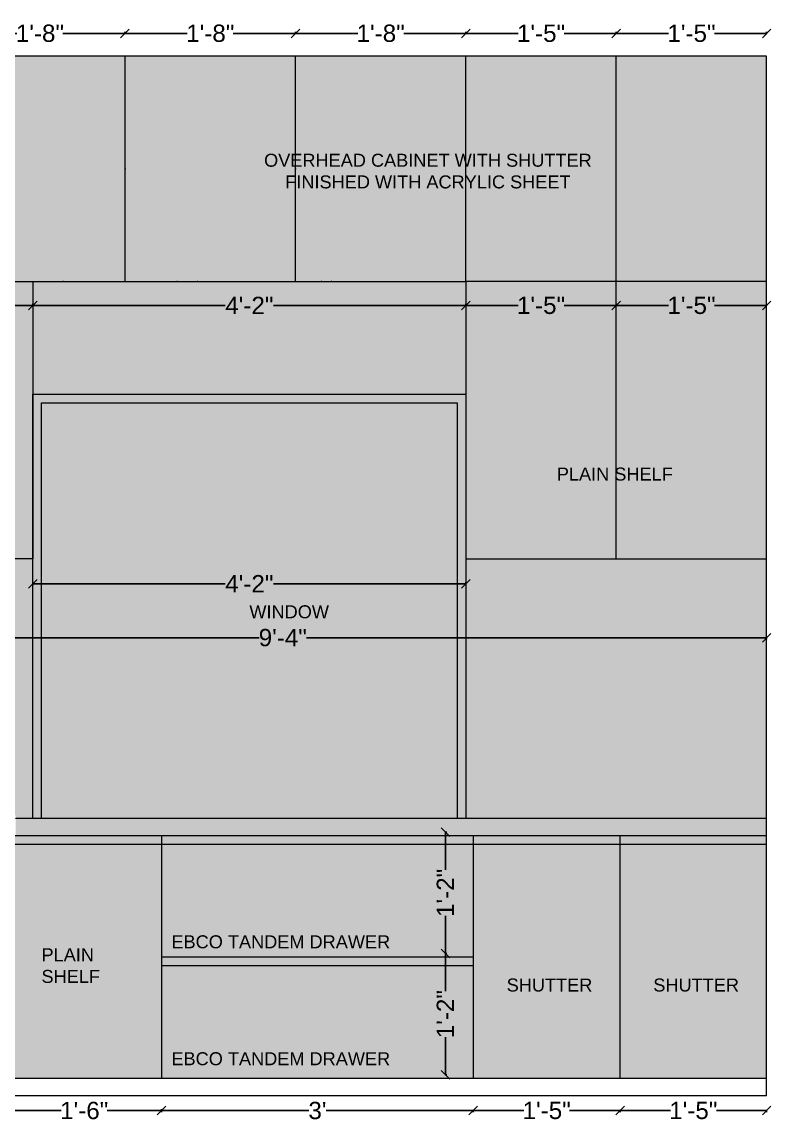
# Model space of a CAD drawing. Header units: inches. Extents: x 15448 to 46480, y -8154 to 0.
# Drawn here: x 18442.8 to 18529.3, y -3215.3 to -3088.3 of the extents above; entities that cross this region are included whole.
import ezdxf

# ---------------------------------------------------------------- set-up
doc = ezdxf.new("R2010")
doc.units = ezdxf.units.IN
doc.header["$MEASUREMENT"] = 0
doc.layers.add('IEL-HATCH-002', color=7, linetype='Continuous')
doc.layers.add('PDF4_Text', color=7, linetype='Continuous')
doc.styles.add('b.k', font='verdana.ttf')
doc.styles.add('PDF Arial', font='arial.ttf')
doc.styles.get("Standard").update_dxf_attribs({"font": 'arial.ttf'})
doc.dimstyles.get("Standard").update_dxf_attribs({"dimtxt": 0.18, "dimasz": 0.18, "dimexe": 0.18, "dimexo": 0.0625, "dimgap": 0.09, "dimtad": 0, "dimtih": 1, "dimtoh": 1, "dimdec": 0, "dimzin": 0, "dimdsep": 46, "dimlunit": 4, "dimtxsty": 'Standard', "dimcen": 0.09, "dimadec": 0, "dimazin": 0, "dimtfac": 1, "dimtdec": 0, "dimtofl": 0, "dimtmove": 0, "dimatfit": 3, "dimfxl": 1, "dimtolj": 1, "dimtzin": 0, "dimarcsym": 0})
doc.dimstyles.new('STANDARD$0', dxfattribs={"dimscale": 0, "dimtxt": 6, "dimasz": 3, "dimexe": 2, "dimexo": 2, "dimgap": 0, "dimtad": 0, "dimtih": 1, "dimtoh": 1, "dimdec": 1, "dimzin": 0, "dimdsep": 46, "dimlunit": 4, "dimtxsty": 'b.k', "dimcen": 2.5, "dimclrd": 256, "dimclre": 256, "dimclrt": 256, "dimadec": 0, "dimazin": 0, "dimtfac": 1, "dimtdec": 1, "dimtofl": 0, "dimtmove": 2, "dimatfit": 2, "dimfxl": 1, "dimfrac": 2, "dimtolj": 1, "dimtzin": 0, "dimlwd": 9, "dimlwe": 9, "dimarcsym": 0})

# ---------------------------------------------------------------- blocks, each defined once
blk = doc.blocks.new('_Oblique')
at = {"color": 0, "linetype": 'ByBlock', "lineweight": -2}
blk.add_line((-0.5, -0.5), (0.5, 0.5), dxfattribs=at)
blk = doc.blocks.new('*D142')
at = {"color": 1, "lineweight": -2, "transparency": 16777216}
for p, q in [((18441.07, -3213.98), (18441.07, -3214.2)), ((18441.07, -3214.02), (18447.35, -3214.02)), ((18458.93, -3214.02), (18452.65, -3214.02)), ((18458.93, -3213.98), (18458.93, -3214.2))]:
    blk.add_line(p, q, dxfattribs=at)
at = {"layer": 'Defpoints', "color": 0, "transparency": 16777216}
for p in [(18441.07, -3185.3), (18458.93, -3188.3), (18458.93, -3214.02)]:
    blk.add_point(p, dxfattribs=at)
at = {"color": 1, "lineweight": -2, "transparency": 16777216, "rotation": 180}
blk.add_blockref('_Oblique', (18441.07, -3214.02), dxfattribs=at)
at = {"color": 1, "lineweight": -2, "transparency": 16777216}
blk.add_blockref('_Oblique', (18458.93, -3214.02), dxfattribs=at)
at = {"color": 1, "lineweight": 5, "transparency": 16777216, "insert": (18450, -3214.02), "char_height": 2, "attachment_point": 5}
blk.add_mtext('\\A1;1\'-6"', dxfattribs=at)
blk = doc.blocks.new('*D143')
at = {"color": 1, "lineweight": -2, "transparency": 16777216}
for p, q in [((18458.93, -3214.02), (18458.93, -3213.84)), ((18458.93, -3214.02), (18475.92, -3214.02)), ((18494.93, -3214.02), (18477.94, -3214.02)), ((18494.93, -3213.98), (18494.93, -3214.2))]:
    blk.add_line(p, q, dxfattribs=at)
at = {"layer": 'Defpoints', "color": 0, "transparency": 16777216}
for p in [(18494.93, -3188.3), (18458.93, -3214.02), (18494.93, -3214.02)]:
    blk.add_point(p, dxfattribs=at)
at = {"color": 1, "lineweight": -2, "transparency": 16777216, "rotation": 180}
blk.add_blockref('_Oblique', (18458.93, -3214.02), dxfattribs=at)
at = {"color": 1, "lineweight": -2, "transparency": 16777216}
blk.add_blockref('_Oblique', (18494.93, -3214.02), dxfattribs=at)
at = {"color": 1, "lineweight": 5, "transparency": 16777216, "insert": (18476.93, -3214.02), "char_height": 2, "attachment_point": 5}
blk.add_mtext("\\A1;3'", dxfattribs=at)
blk = doc.blocks.new('*D144')
at = {"color": 1, "lineweight": -2, "transparency": 16777216}
for p, q in [((18494.93, -3213.97), (18494.93, -3214.19)), ((18494.93, -3214.01), (18500.75, -3214.01)), ((18511.87, -3214.01), (18506.05, -3214.01)), ((18511.87, -3214.01), (18511.87, -3214.19))]:
    blk.add_line(p, q, dxfattribs=at)
at = {"layer": 'Defpoints', "color": 0, "transparency": 16777216}
for p in [(18494.93, -3188.3), (18511.87, -3214.01), (18511.87, -3214.01)]:
    blk.add_point(p, dxfattribs=at)
at = {"color": 1, "lineweight": -2, "transparency": 16777216, "rotation": 180}
blk.add_blockref('_Oblique', (18494.93, -3214.01), dxfattribs=at)
at = {"color": 1, "lineweight": -2, "transparency": 16777216}
blk.add_blockref('_Oblique', (18511.87, -3214.01), dxfattribs=at)
at = {"color": 1, "lineweight": 5, "transparency": 16777216, "insert": (18503.4, -3214.01), "char_height": 2, "attachment_point": 5}
blk.add_mtext('\\A1;1\'-5"', dxfattribs=at)
blk = doc.blocks.new('*D145')
at = {"color": 1, "lineweight": -2, "transparency": 16777216}
for p, q in [((18511.87, -3214.01), (18511.87, -3214.19)), ((18511.87, -3214.01), (18517.68, -3214.01)), ((18528.8, -3214.01), (18522.99, -3214.01)), ((18528.8, -3213.97), (18528.8, -3214.19))]:
    blk.add_line(p, q, dxfattribs=at)
at = {"layer": 'Defpoints', "color": 0, "transparency": 16777216}
for p in [(18528.8, -3188.3), (18511.87, -3214.01), (18528.8, -3214.01)]:
    blk.add_point(p, dxfattribs=at)
at = {"color": 1, "lineweight": -2, "transparency": 16777216, "rotation": 180}
blk.add_blockref('_Oblique', (18511.87, -3214.01), dxfattribs=at)
at = {"color": 1, "lineweight": -2, "transparency": 16777216}
blk.add_blockref('_Oblique', (18528.8, -3214.01), dxfattribs=at)
at = {"color": 1, "lineweight": 5, "transparency": 16777216, "insert": (18520.33, -3214.01), "char_height": 2, "attachment_point": 5}
blk.add_mtext('\\A1;1\'-5"', dxfattribs=at)
blk = doc.blocks.new('*D146')
at = {"color": 1, "lineweight": -2, "transparency": 16777216}
for p, q in [((18491.66, -3181.88), (18491.88, -3181.88)), ((18491.7, -3181.88), (18491.7, -3186.23)), ((18491.7, -3195.88), (18491.7, -3191.53)), ((18491.66, -3195.88), (18491.88, -3195.88))]:
    blk.add_line(p, q, dxfattribs=at)
at = {"layer": 'Defpoints', "color": 0, "transparency": 16777216}
for p in [(18489.44, -3181.88), (18491.7, -3181.88), (18489.44, -3195.88)]:
    blk.add_point(p, dxfattribs=at)
at = {"color": 1, "lineweight": -2, "transparency": 16777216}
for p, rotation in [((18491.7, -3181.88), 90), ((18491.7, -3195.88), 270)]:
    blk.add_blockref('_Oblique', p, dxfattribs=dict(at, rotation=rotation))
at = {"color": 1, "lineweight": 5, "transparency": 16777216, "insert": (18491.7, -3188.88), "char_height": 2, "attachment_point": 5, "rotation": 90}
blk.add_mtext('\\A1;1\'-2"', dxfattribs=at)
blk = doc.blocks.new('*D147')
at = {"color": 1, "lineweight": -2, "transparency": 16777216}
for p, q in [((18491.66, -3195.88), (18491.88, -3195.88)), ((18491.7, -3195.88), (18491.7, -3200.23)), ((18491.7, -3209.88), (18491.7, -3205.53)), ((18491.66, -3209.88), (18491.88, -3209.88))]:
    blk.add_line(p, q, dxfattribs=at)
at = {"layer": 'Defpoints', "color": 0, "transparency": 16777216}
for p in [(18491.51, -3195.88), (18491.7, -3195.88), (18489.44, -3209.88)]:
    blk.add_point(p, dxfattribs=at)
at = {"color": 1, "lineweight": -2, "transparency": 16777216}
for p, rotation in [((18491.7, -3195.88), 90), ((18491.7, -3209.88), 270)]:
    blk.add_blockref('_Oblique', p, dxfattribs=dict(at, rotation=rotation))
at = {"color": 1, "lineweight": 5, "transparency": 16777216, "insert": (18491.7, -3202.88), "char_height": 2, "attachment_point": 5, "rotation": 90}
blk.add_mtext('\\A1;1\'-2"', dxfattribs=at)
blk = doc.blocks.new('*D149')
at = {"color": 1, "lineweight": -2, "transparency": 16777216}
for p, q in [((18444.07, -3121.1), (18444.07, -3120.88)), ((18444.07, -3121.06), (18466.28, -3121.06)), ((18494.07, -3121.06), (18471.86, -3121.06)), ((18494.07, -3121.1), (18494.07, -3120.88))]:
    blk.add_line(p, q, dxfattribs=at)
at = {"layer": 'Defpoints', "color": 0, "transparency": 16777216}
for p in [(18494.07, -3121.06), (18444.07, -3131.3), (18494.07, -3131.8)]:
    blk.add_point(p, dxfattribs=at)
at = {"color": 1, "lineweight": -2, "transparency": 16777216, "rotation": 180}
blk.add_blockref('_Oblique', (18444.07, -3121.06), dxfattribs=at)
at = {"color": 1, "lineweight": -2, "transparency": 16777216}
blk.add_blockref('_Oblique', (18494.07, -3121.06), dxfattribs=at)
at = {"color": 1, "lineweight": 5, "transparency": 16777216, "insert": (18469.07, -3121.06), "char_height": 2, "attachment_point": 5}
blk.add_mtext('\\A1;4\'-2"', dxfattribs=at)
blk = doc.blocks.new('*D150')
at = {"color": 1, "lineweight": -2, "transparency": 16777216}
for p, q in [((18494.07, -3121.1), (18494.07, -3120.88)), ((18494.07, -3121.06), (18500.1, -3121.06)), ((18511.43, -3121.06), (18505.4, -3121.06)), ((18511.43, -3121.1), (18511.43, -3120.88))]:
    blk.add_line(p, q, dxfattribs=at)
at = {"layer": 'Defpoints', "color": 0, "transparency": 16777216}
for p in [(18511.43, -3121.06), (18494.07, -3131.8), (18511.43, -3131.8)]:
    blk.add_point(p, dxfattribs=at)
at = {"color": 1, "lineweight": -2, "transparency": 16777216, "rotation": 180}
blk.add_blockref('_Oblique', (18494.07, -3121.06), dxfattribs=at)
at = {"color": 1, "lineweight": -2, "transparency": 16777216}
blk.add_blockref('_Oblique', (18511.43, -3121.06), dxfattribs=at)
at = {"color": 1, "lineweight": 5, "transparency": 16777216, "insert": (18502.75, -3121.06), "char_height": 2, "attachment_point": 5}
blk.add_mtext('\\A1;1\'-5"', dxfattribs=at)
blk = doc.blocks.new('*D151')
at = {"color": 1, "lineweight": -2, "transparency": 16777216}
for p, q in [((18511.43, -3121.1), (18511.43, -3120.88)), ((18511.43, -3121.06), (18517.46, -3121.06)), ((18528.8, -3121.06), (18522.77, -3121.06)), ((18528.8, -3121.1), (18528.8, -3120.88))]:
    blk.add_line(p, q, dxfattribs=at)
at = {"layer": 'Defpoints', "color": 0, "transparency": 16777216}
for p in [(18528.8, -3121.06), (18511.43, -3131.8), (18528.8, -3131.8)]:
    blk.add_point(p, dxfattribs=at)
at = {"color": 1, "lineweight": -2, "transparency": 16777216, "rotation": 180}
blk.add_blockref('_Oblique', (18511.43, -3121.06), dxfattribs=at)
at = {"color": 1, "lineweight": -2, "transparency": 16777216}
blk.add_blockref('_Oblique', (18528.8, -3121.06), dxfattribs=at)
at = {"color": 1, "lineweight": 5, "transparency": 16777216, "insert": (18520.12, -3121.06), "char_height": 2, "attachment_point": 5}
blk.add_mtext('\\A1;1\'-5"', dxfattribs=at)
blk = doc.blocks.new('*D152')
at = {"color": 1, "lineweight": -2, "transparency": 16777216}
for p, q in [((18432.07, -3121.1), (18432.07, -3120.88)), ((18432.07, -3121.06), (18437.15, -3121.06)), ((18444.07, -3121.06), (18438.98, -3121.06)), ((18444.07, -3121.1), (18444.07, -3120.88))]:
    blk.add_line(p, q, dxfattribs=at)
at = {"layer": 'Defpoints', "color": 0, "transparency": 16777216}
for p in [(18444.07, -3121.06), (18432.07, -3131.8), (18444.07, -3131.8)]:
    blk.add_point(p, dxfattribs=at)
at = {"color": 1, "lineweight": -2, "transparency": 16777216, "rotation": 180}
blk.add_blockref('_Oblique', (18432.07, -3121.06), dxfattribs=at)
at = {"color": 1, "lineweight": -2, "transparency": 16777216}
blk.add_blockref('_Oblique', (18444.07, -3121.06), dxfattribs=at)
at = {"color": 1, "lineweight": 5, "transparency": 16777216, "insert": (18438.07, -3121.06), "char_height": 2, "attachment_point": 5}
blk.add_mtext("\\A1;1'", dxfattribs=at)
blk = doc.blocks.new('*D187')
at = {"color": 1, "lineweight": -2, "transparency": 16777216}
for p, q in [((18435.07, -3089.69), (18435.07, -3089.47)), ((18435.07, -3089.65), (18442.24, -3089.65)), ((18454.71, -3089.65), (18447.54, -3089.65)), ((18454.71, -3089.69), (18454.71, -3089.47))]:
    blk.add_line(p, q, dxfattribs=at)
at = {"layer": 'Defpoints', "color": 0, "transparency": 16777216}
for p in [(18454.71, -3089.65), (18435.07, -3092.3), (18454.71, -3095.5)]:
    blk.add_point(p, dxfattribs=at)
at = {"color": 1, "lineweight": -2, "transparency": 16777216, "rotation": 180}
blk.add_blockref('_Oblique', (18435.07, -3089.65), dxfattribs=at)
at = {"color": 1, "lineweight": -2, "transparency": 16777216}
blk.add_blockref('_Oblique', (18454.71, -3089.65), dxfattribs=at)
at = {"color": 1, "lineweight": 5, "transparency": 16777216, "insert": (18444.89, -3089.65), "char_height": 2, "attachment_point": 5}
blk.add_mtext('\\A1;1\'-8"', dxfattribs=at)
blk = doc.blocks.new('*D133')
at = {"color": 1, "lineweight": -2, "transparency": 16777216}
for p, q in [((18474.4, -3089.65), (18474.4, -3089.47)), ((18474.4, -3089.65), (18481.58, -3089.65)), ((18494.07, -3089.65), (18486.89, -3089.65)), ((18494.07, -3089.69), (18494.07, -3089.47))]:
    blk.add_line(p, q, dxfattribs=at)
at = {"layer": 'Defpoints', "color": 0, "transparency": 16777216}
for p in [(18474.4, -3089.65), (18494.07, -3089.65), (18494.07, -3092.3)]:
    blk.add_point(p, dxfattribs=at)
at = {"color": 1, "lineweight": -2, "transparency": 16777216, "rotation": 180}
blk.add_blockref('_Oblique', (18474.4, -3089.65), dxfattribs=at)
at = {"color": 1, "lineweight": -2, "transparency": 16777216}
blk.add_blockref('_Oblique', (18494.07, -3089.65), dxfattribs=at)
at = {"color": 1, "lineweight": 5, "transparency": 16777216, "insert": (18484.23, -3089.65), "char_height": 2, "attachment_point": 5}
blk.add_mtext('\\A1;1\'-8"', dxfattribs=at)
blk = doc.blocks.new('*D188')
at = {"color": 1, "lineweight": -2, "transparency": 16777216}
for p, q in [((18494.07, -3089.69), (18494.07, -3089.47)), ((18494.07, -3089.65), (18500.1, -3089.65)), ((18511.43, -3089.65), (18505.4, -3089.65)), ((18511.43, -3089.69), (18511.43, -3089.47))]:
    blk.add_line(p, q, dxfattribs=at)
at = {"layer": 'Defpoints', "color": 0, "transparency": 16777216}
for p in [(18511.43, -3089.65), (18494.07, -3092.3), (18511.43, -3092.3)]:
    blk.add_point(p, dxfattribs=at)
at = {"color": 1, "lineweight": -2, "transparency": 16777216, "rotation": 180}
blk.add_blockref('_Oblique', (18494.07, -3089.65), dxfattribs=at)
at = {"color": 1, "lineweight": -2, "transparency": 16777216}
blk.add_blockref('_Oblique', (18511.43, -3089.65), dxfattribs=at)
at = {"color": 1, "lineweight": 5, "transparency": 16777216, "insert": (18502.75, -3089.65), "char_height": 2, "attachment_point": 5}
blk.add_mtext('\\A1;1\'-5"', dxfattribs=at)
blk = doc.blocks.new('*D189')
at = {"color": 1, "lineweight": -2, "transparency": 16777216}
for p, q in [((18511.43, -3089.69), (18511.43, -3089.47)), ((18511.43, -3089.65), (18517.46, -3089.65)), ((18528.8, -3089.65), (18522.77, -3089.65)), ((18528.8, -3089.69), (18528.8, -3089.47))]:
    blk.add_line(p, q, dxfattribs=at)
at = {"layer": 'Defpoints', "color": 0, "transparency": 16777216}
for p in [(18528.8, -3089.65), (18511.43, -3092.3), (18528.8, -3092.3)]:
    blk.add_point(p, dxfattribs=at)
at = {"color": 1, "lineweight": -2, "transparency": 16777216, "rotation": 180}
blk.add_blockref('_Oblique', (18511.43, -3089.65), dxfattribs=at)
at = {"color": 1, "lineweight": -2, "transparency": 16777216}
blk.add_blockref('_Oblique', (18528.8, -3089.65), dxfattribs=at)
at = {"color": 1, "lineweight": 5, "transparency": 16777216, "insert": (18520.12, -3089.65), "char_height": 2, "attachment_point": 5}
blk.add_mtext('\\A1;1\'-5"', dxfattribs=at)
blk = doc.blocks.new('*D134')
at = {"color": 1, "lineweight": -2, "transparency": 16777216}
for p, q in [((18454.71, -3089.69), (18454.71, -3089.47)), ((18454.71, -3089.65), (18461.9, -3089.65)), ((18474.4, -3089.65), (18467.21, -3089.65)), ((18474.4, -3089.69), (18474.4, -3089.47))]:
    blk.add_line(p, q, dxfattribs=at)
at = {"layer": 'Defpoints', "color": 0, "transparency": 16777216}
for p in [(18474.4, -3089.65), (18454.71, -3095.5), (18474.4, -3095.01)]:
    blk.add_point(p, dxfattribs=at)
at = {"color": 1, "lineweight": -2, "transparency": 16777216, "rotation": 180}
blk.add_blockref('_Oblique', (18454.71, -3089.65), dxfattribs=at)
at = {"color": 1, "lineweight": -2, "transparency": 16777216}
blk.add_blockref('_Oblique', (18474.4, -3089.65), dxfattribs=at)
at = {"color": 1, "lineweight": 5, "transparency": 16777216, "insert": (18464.56, -3089.65), "char_height": 2, "attachment_point": 5}
blk.add_mtext('\\A1;1\'-8"', dxfattribs=at)
blk = doc.blocks.new('*D429')
at = {"color": 1, "lineweight": -2, "transparency": 16777216}
for p, q in [((18444.07, -3153.15), (18444.07, -3153.37)), ((18444.07, -3153.19), (18466.28, -3153.19)), ((18494.07, -3153.19), (18471.86, -3153.19)), ((18494.07, -3153.19), (18494.07, -3153.01))]:
    blk.add_line(p, q, dxfattribs=at)
at = {"layer": 'Defpoints', "color": 0, "transparency": 16777216}
for p in [(18444.07, -3150.3), (18494.07, -3153.19), (18494.07, -3153.19)]:
    blk.add_point(p, dxfattribs=at)
at = {"color": 1, "lineweight": -2, "transparency": 16777216, "rotation": 180}
blk.add_blockref('_Oblique', (18444.07, -3153.19), dxfattribs=at)
at = {"color": 1, "lineweight": -2, "transparency": 16777216}
blk.add_blockref('_Oblique', (18494.07, -3153.19), dxfattribs=at)
at = {"color": 1, "lineweight": 5, "transparency": 16777216, "insert": (18469.07, -3153.19), "char_height": 2, "attachment_point": 5}
blk.add_mtext('\\A1;4\'-2"', dxfattribs=at)
blk = doc.blocks.new('*D430')
at = {"color": 1, "lineweight": -2, "transparency": 16777216}
for p, q in [((18417.07, -3159.38), (18417.07, -3159.6)), ((18417.07, -3159.42), (18470.19, -3159.42)), ((18528.8, -3159.42), (18475.68, -3159.42)), ((18528.8, -3159.38), (18528.8, -3159.6))]:
    blk.add_line(p, q, dxfattribs=at)
at = {"layer": 'Defpoints', "color": 0, "transparency": 16777216}
for p in [(18417.07, -3150.3), (18528.8, -3150.3), (18528.8, -3159.42)]:
    blk.add_point(p, dxfattribs=at)
at = {"color": 1, "lineweight": -2, "transparency": 16777216, "rotation": 180}
blk.add_blockref('_Oblique', (18417.07, -3159.42), dxfattribs=at)
at = {"color": 1, "lineweight": -2, "transparency": 16777216}
blk.add_blockref('_Oblique', (18528.8, -3159.42), dxfattribs=at)
at = {"color": 1, "lineweight": 5, "transparency": 16777216, "insert": (18472.93, -3159.42), "char_height": 2, "attachment_point": 5}
blk.add_mtext('\\A1;9\'-4"', dxfattribs=at)

msp = doc.modelspace()

# ---------------------------------------------------------------- hatches: boundary and pattern name
at = {"layer": 'IEL-HATCH-002', "lineweight": 5, "true_color": 0xae9490, "transparency": 33554687}
h = msp.add_hatch(color=253, dxfattribs=at)
h.dxf.hatch_style = 1
h.paths.add_polyline_path([(18444.07, -3118.3), (18432.07, -3118.3), (18432.07, -3150.3), (18444.07, -3150.3)])
h.paths.add_polyline_path([(18494.07, -3118.3), (18444.07, -3118.3), (18444.07, -3131.3), (18494.07, -3131.3)])
h.paths.add_polyline_path([(18511.43, -3118.3), (18494.07, -3118.3), (18494.07, -3131.3), (18494.07, -3131.3), (18494.07, -3150.3), (18511.43, -3150.3)])
h.paths.add_polyline_path([(18528.8, -3118.3), (18511.43, -3118.3), (18511.43, -3150.3), (18528.8, -3150.3)])
h.paths.add_polyline_path([(18432.07, -3118.3), (18424.57, -3134.3), (18432.07, -3150.3)])
h.paths.add_polyline_path([(18432.07, -3118.3), (18417.07, -3118.3), (18424.57, -3134.3)])
h.paths.add_polyline_path([(18424.57, -3134.3), (18417.07, -3150.3), (18432.07, -3150.3)])
h.paths.add_polyline_path([(18417.07, -3118.3), (18417.07, -3150.3), (18424.57, -3134.3)])
h.paths.add_polyline_path([(18426.07, -3105.3), (18417.07, -3118.3), (18432.07, -3118.3), (18435.07, -3118.3)])
h.paths.add_polyline_path([(18435.07, -3092.3), (18417.07, -3092.3), (18426.07, -3105.3)])
h.paths.add_polyline_path([(18417.07, -3092.3), (18417.07, -3118.3), (18426.07, -3105.3)])
h.paths.add_polyline_path([(18435.07, -3092.3), (18426.07, -3105.3), (18435.07, -3118.3)])
h.paths.add_polyline_path([(18454.73, -3092.3), (18435.07, -3092.3), (18435.07, -3118.3), (18444.07, -3118.3), (18454.73, -3118.3)])
h.paths.add_polyline_path([(18474.4, -3092.3), (18454.73, -3092.3), (18454.73, -3118.3), (18474.4, -3118.3)])
h.paths.add_polyline_path([(18511.43, -3092.3), (18494.07, -3092.3), (18494.07, -3118.3), (18511.43, -3118.3)])
h.paths.add_polyline_path([(18528.8, -3092.3), (18511.43, -3092.3), (18511.43, -3118.3), (18528.8, -3118.3)])
h.paths.add_polyline_path([(18494.07, -3092.3), (18474.4, -3092.3), (18474.4, -3118.3), (18494.07, -3118.3)])
h.paths.add_polyline_path([(18528.8, -3183.3), (18511.87, -3183.3), (18511.87, -3210.3), (18528.8, -3210.3)])
h.paths.add_polyline_path([(18511.87, -3183.3), (18494.93, -3183.3), (18494.93, -3210.3), (18511.87, -3210.3)])
h.paths.add_polyline_path([(18494.93, -3183.3), (18458.93, -3183.3), (18458.93, -3196.3), (18494.93, -3196.3)])
h.paths.add_polyline_path([(18494.93, -3197.3), (18458.93, -3197.3), (18458.93, -3210.3), (18494.93, -3210.3)])
h.paths.add_polyline_path([(18458.93, -3183.3), (18441.07, -3183.3), (18441.07, -3210.3), (18458.93, -3210.3)])
h.paths.add_polyline_path([(18441.07, -3183.3), (18441.07, -3182.3), (18429.07, -3196.3), (18441.07, -3210.3)])
h.paths.add_polyline_path([(18441.07, -3182.3), (18417.07, -3182.3), (18429.07, -3196.3)])
h.paths.add_polyline_path([(18417.07, -3182.3), (18417.07, -3210.3), (18429.07, -3196.3)])
h.paths.add_polyline_path([(18429.07, -3196.3), (18417.07, -3210.3), (18441.07, -3210.3)])
h.paths.add_polyline_path([(18504.03, -3142.1), (18518.17, -3142.1), (18518.17, -3139.01), (18504.03, -3139.01)], flags=9)
h.paths.add_polyline_path([(18417.54, -3144.67), (18430.41, -3144.67), (18430.41, -3134.02), (18417.54, -3134.02)], flags=9)
h.paths.add_polyline_path([(18515.25, -3201.08), (18525.89, -3201.08), (18525.89, -3197.99), (18515.25, -3197.99)], flags=24)
h.paths.add_polyline_path([(18498.31, -3201.08), (18508.96, -3201.08), (18508.96, -3197.99), (18498.31, -3197.99)], flags=24)
h.paths.add_polyline_path([(18459.53, -3196.1), (18485.54, -3196.1), (18485.54, -3193.01), (18459.53, -3193.01)], flags=24)
h.paths.add_polyline_path([(18459.53, -3209.6), (18485.54, -3209.6), (18485.54, -3206.51), (18459.53, -3206.51)], flags=24)
h.paths.add_polyline_path([(18444.53, -3200.1), (18452.1, -3200.1), (18452.1, -3194.48), (18444.53, -3194.48)], flags=24)
h.paths.add_polyline_path([(18417.69, -3201.38), (18435.2, -3201.38), (18435.2, -3195.77), (18417.69, -3195.77)], flags=9)
at = {"layer": 'IEL-HATCH-002', "lineweight": 5, "transparency": 33554687}
h = msp.add_hatch(color=256, dxfattribs=at)
h.dxf.hatch_style = 1
h.set_gradient(color1=(248, 246, 176), color2=(174, 148, 144), tint=1, name='CURVED')
h.paths.add_polyline_path([(18449.57, -3118.3), (18432.07, -3118.3), (18432.07, -3122.6), (18449.57, -3122.6)])
h.paths.add_polyline_path([(18467.07, -3118.3), (18449.57, -3118.3), (18449.57, -3122.6), (18467.07, -3122.6)])
h.paths.add_polyline_path([(18503.07, -3118.3), (18467.07, -3118.3), (18467.07, -3122.6), (18503.07, -3122.6)])
h.paths.add_polyline_path([(18516.73, -3118.3), (18503.07, -3118.3), (18503.07, -3122.6), (18516.73, -3122.6)])
h.paths.add_polyline_path([(18528.8, -3118.3), (18516.73, -3118.3), (18516.73, -3122.6), (18528.8, -3122.6)])
h.paths.add_polyline_path([(18528.8, -3118.3), (18528.8, -3122.6)], flags=17)
at = {"layer": 'IEL-HATCH-002', "lineweight": 5, "true_color": 0x636466, "transparency": 33554687}
h = msp.add_hatch(color=251, dxfattribs=at)
h.dxf.hatch_style = 1
h.paths.add_polyline_path([(18494.07, -3131.3), (18444.07, -3131.3), (18444.07, -3180.3), (18445.07, -3180.3), (18445.07, -3132.3), (18493.07, -3132.3), (18493.07, -3180.3), (18494.07, -3180.3), (18494.07, -3150.3), (18494.07, -3150.3)])
h.paths.add_polyline_path([(18494.93, -3182.3), (18458.93, -3182.3), (18458.93, -3183.3), (18494.93, -3183.3)])
h.paths.add_polyline_path([(18458.93, -3182.3), (18441.78, -3182.3, 1), (18441.36, -3182.3), (18441.07, -3182.3), (18441.07, -3183.3), (18458.93, -3183.3)])
h.paths.add_polyline_path([(18511.87, -3182.3), (18494.93, -3182.3), (18494.93, -3183.3), (18511.87, -3183.3)])
h.paths.add_polyline_path([(18528.8, -3182.3), (18511.87, -3182.3), (18511.87, -3183.3), (18528.8, -3183.3)])
h.paths.add_polyline_path([(18494.93, -3196.3), (18458.93, -3196.3), (18458.93, -3197.3), (18494.93, -3197.3)])
at = {"layer": 'IEL-HATCH-002', "lineweight": 5, "transparency": 33554687}
h = msp.add_hatch(color=256, dxfattribs=at)
h.dxf.hatch_style = 1
h.set_gradient(color1=(173, 221, 247), name='CURVED')
h.paths.add_polyline_path([(18493.07, -3132.3), (18445.07, -3132.3), (18445.07, -3180.3), (18493.07, -3180.3)])
at = {"layer": 'IEL-HATCH-002', "lineweight": 5, "true_color": 0xefebe6, "transparency": 33554687}
h = msp.add_hatch(color=7, dxfattribs=at)
h.dxf.hatch_style = 1
h.paths.add_polyline_path([(18444.07, -3150.3), (18432.07, -3150.3), (18417.07, -3150.3), (18417.07, -3180.3), (18441.57, -3180.3), (18441.57, -3180, -0.414214), (18441.77, -3179.8), (18441.87, -3179.8, -0.414214), (18442.07, -3180), (18442.07, -3180.3), (18444.07, -3180.3)])
h.paths.add_polyline_path([(18528.8, -3150.3), (18494.07, -3150.3), (18494.07, -3180.3), (18528.8, -3180.3)])
at = {"layer": 'IEL-HATCH-002', "lineweight": 5, "transparency": 33554687}
h = msp.add_hatch(color=256, dxfattribs=at)
h.dxf.hatch_style = 1
h.set_gradient(color1=(248, 246, 176), color2=(239, 235, 230), tint=1, name='CURVED')
h.paths.add_polyline_path([(18444.07, -3150.3), (18417.07, -3150.3), (18417.07, -3155.8), (18444.07, -3155.8)])
h = msp.add_hatch(color=256, dxfattribs=at)
h.dxf.hatch_style = 1
h.set_gradient(color1=(248, 246, 176), color2=(239, 235, 230), tint=1, name='CURVED')
h.paths.add_polyline_path([(18528.8, -3150.3), (18494.07, -3150.3), (18494.07, -3155.8), (18528.8, -3155.8)])
at = {"layer": 'IEL-HATCH-002', "lineweight": 5, "true_color": 0x755f48, "transparency": 33554687}
h = msp.add_hatch(color=37, dxfattribs=at)
h.dxf.hatch_style = 1
h.paths.add_polyline_path([(18528.8, -3180.3), (18442.07, -3180.3), (18442.07, -3182.3), (18528.8, -3182.3)])

# ---------------------------------------------------------------- linework, layer by layer
at = {"lineweight": 5}
for p, q in [((18528.8, -3092.3), (18408.07, -3092.3)), ((18454.73, -3118.3), (18454.73, -3092.3)), ((18474.4, -3118.3), (18474.4, -3092.3)), ((18494.07, -3118.3), (18494.07, -3092.3)), ((18511.43, -3118.3), (18511.43, -3092.3)), ((18528.8, -3212.3), (18528.8, -3092.3)), ((18444.07, -3118.3), (18494.07, -3118.3)), ((18477.4, -3118.3), (18477.4, -3118.3)), ((18511.43, -3150.3), (18511.43, -3118.3)), ((18444.07, -3180.3), (18442.07, -3180.3)), ((18528.8, -3180.3), (18444.07, -3180.3)), ((18528.8, -3182.3), (18441.78, -3182.3)), ((18458.93, -3182.3), (18458.93, -3210.3)), ((18494.93, -3182.3), (18494.93, -3210.3)), ((18511.87, -3210.3), (18511.87, -3182.3)), ((18528.8, -3183.3), (18441.07, -3183.3)), ((18494.93, -3196.3), (18458.93, -3196.3)), ((18494.93, -3197.3), (18458.93, -3197.3)), ((18528.8, -3210.3), (18417.07, -3210.3)), ((18528.8, -3212.3), (18408.07, -3212.3))]:
    msp.add_line(p, q, dxfattribs=at)
for points in [[(18434.13, -3118.3), (18444.07, -3118.3), (18444.07, -3150.3), (18432.07, -3150.3)], [(18528.8, -3118.3), (18494.07, -3118.3), (18494.07, -3150.3), (18528.8, -3150.3)], [(18444.07, -3180.3), (18444.07, -3131.3), (18494.07, -3131.3), (18494.07, -3180.3)], [(18445.07, -3180.3), (18445.07, -3132.3), (18493.07, -3132.3), (18493.07, -3180.3)]]:
    msp.add_lwpolyline(points, dxfattribs=at)
for p in [(18454.73, -3105.3), (18474.4, -3105.3), (18447.57, -3118.3), (18460.73, -3118.3), (18460.73, -3118.3), (18463.07, -3118.3), (18477.4, -3118.3), (18477.4, -3118.3), (18478.57, -3118.3)]:
    msp.add_point(p, dxfattribs=at)

# ---------------------------------------------------------------- texts
at = {"layer": 'PDF4_Text', "lineweight": 5, "char_height": 1.5, "attachment_point": 7, "style": 'PDF Arial'}
for s, insert in [('\\pxqc;OVERHEAD CABINET WITH SHUTTER\\PFINISHED WITH ACRYLIC SHEET', (18470.77, -3107.57)), ('PLAIN SHELF', (18504.57, -3141.3)), ('\\pxqc;WINDOW', (18469.07, -3157.2)), ('EBCO TANDEM DRAWER', (18460.07, -3195.3)), ('PLAIN\\PSHELF', (18445.07, -3199.3)), ('SHUTTER', (18498.78, -3200.29)), ('SHUTTER', (18515.71, -3200.29)), ('EBCO TANDEM DRAWER', (18460.07, -3208.8))]:
    msp.add_mtext(s, dxfattribs=dict(at, insert=insert))

# ---------------------------------------------------------------- dimensions: what is measured, and where the dimension line sits
at = {"lineweight": 5}
for base, p1, p2, dimstyle, override, picture, middle in [((18454.71, -3089.65), (18435.07, -3092.3), (18454.71, -3095.5), 'Standard', {"dimtxt": 2, "dimasz": 1, "dimtih": 0, "dimtoh": 0, "dimblk": 'Oblique', "dimclrd": 1, "dimclre": 1, "dimclrt": 1, "dimldrblk": 'Oblique', "dimfxl": 0.03937, "dimfxlon": 1, "dimarcsym": 1}, '*D187', (18444.89, -3089.65)), ((18474.4, -3089.65), (18454.71, -3095.5), (18474.4, -3095.01), 'Standard', {"dimtxt": 2, "dimasz": 1, "dimtih": 0, "dimtoh": 0, "dimblk": 'Oblique', "dimclrd": 1, "dimclre": 1, "dimclrt": 1, "dimldrblk": 'Oblique', "dimfxl": 0.03937, "dimfxlon": 1, "dimarcsym": 1}, '*D134', (18464.56, -3089.65)), ((18494.07, -3089.65), (18474.4, -3089.65), (18494.07, -3092.3), 'Standard', {"dimtxt": 2, "dimasz": 1, "dimtih": 0, "dimtoh": 0, "dimblk": 'Oblique', "dimclrd": 1, "dimclre": 1, "dimclrt": 1, "dimldrblk": 'Oblique', "dimfxl": 0.03937, "dimfxlon": 1, "dimarcsym": 1}, '*D133', (18484.23, -3089.65)), ((18511.43, -3089.65), (18494.07, -3092.3), (18511.43, -3092.3), 'Standard', {"dimtxt": 2, "dimasz": 1, "dimtih": 0, "dimtoh": 0, "dimblk": 'Oblique', "dimclrd": 1, "dimclre": 1, "dimclrt": 1, "dimldrblk": 'Oblique', "dimfxl": 0.03937, "dimfxlon": 1, "dimarcsym": 1}, '*D188', (18502.75, -3089.65)), ((18528.8, -3089.65), (18511.43, -3092.3), (18528.8, -3092.3), 'Standard', {"dimtxt": 2, "dimasz": 1, "dimtih": 0, "dimtoh": 0, "dimblk": 'Oblique', "dimclrd": 1, "dimclre": 1, "dimclrt": 1, "dimldrblk": 'Oblique', "dimfxl": 0.03937, "dimfxlon": 1, "dimarcsym": 1}, '*D189', (18520.12, -3089.65)), ((18444.07, -3121.06), (18432.07, -3131.8), (18444.07, -3131.8), 'Standard', {"dimtxt": 2, "dimasz": 1, "dimtih": 0, "dimtoh": 0, "dimblk": 'Oblique', "dimclrd": 1, "dimclre": 1, "dimclrt": 1, "dimldrblk": 'Oblique', "dimfxl": 0.03937, "dimfxlon": 1, "dimarcsym": 1}, '*D152', (18438.07, -3121.06)), ((18494.07, -3121.06), (18444.07, -3131.3), (18494.07, -3131.8), 'Standard', {"dimtxt": 2, "dimasz": 1, "dimtih": 0, "dimtoh": 0, "dimblk": 'Oblique', "dimclrd": 1, "dimclre": 1, "dimclrt": 1, "dimldrblk": 'Oblique', "dimfxl": 0.03937, "dimfxlon": 1, "dimarcsym": 1}, '*D149', (18469.07, -3121.06)), ((18511.43, -3121.06), (18494.07, -3131.8), (18511.43, -3131.8), 'Standard', {"dimtxt": 2, "dimasz": 1, "dimtih": 0, "dimtoh": 0, "dimblk": 'Oblique', "dimclrd": 1, "dimclre": 1, "dimclrt": 1, "dimldrblk": 'Oblique', "dimfxl": 0.03937, "dimfxlon": 1, "dimarcsym": 1}, '*D150', (18502.75, -3121.06)), ((18528.8, -3121.06), (18511.43, -3131.8), (18528.8, -3131.8), 'Standard', {"dimtxt": 2, "dimasz": 1, "dimtih": 0, "dimtoh": 0, "dimblk": 'Oblique', "dimclrd": 1, "dimclre": 1, "dimclrt": 1, "dimldrblk": 'Oblique', "dimfxl": 0.03937, "dimfxlon": 1, "dimarcsym": 1}, '*D151', (18520.12, -3121.06)), ((18528.8, -3159.42), (18417.07, -3150.3), (18528.8, -3150.3), 'STANDARD$0', {"dimscale": 1, "dimtxt": 2, "dimasz": 1, "dimexe": 0.18, "dimexo": 0.0625, "dimgap": 0.09, "dimtih": 0, "dimtoh": 0, "dimdec": 0, "dimtxsty": 'Standard', "dimblk": 'Oblique', "dimcen": 0.09, "dimclrd": 1, "dimclre": 1, "dimclrt": 1, "dimtdec": 0, "dimtmove": 0, "dimatfit": 3, "dimldrblk": 'Oblique', "dimfxl": 0.03937, "dimfxlon": 1, "dimfrac": 0, "dimlwd": 65534, "dimlwe": 65534, "dimarcsym": 1}, '*D430', (18472.93, -3159.42)), ((18494.07, -3153.19), (18444.07, -3150.3), (18494.07, -3153.19), 'STANDARD$0', {"dimscale": 1, "dimtxt": 2, "dimasz": 1, "dimexe": 0.18, "dimexo": 0.0625, "dimgap": 0.09, "dimtih": 0, "dimtoh": 0, "dimdec": 0, "dimtxsty": 'Standard', "dimblk": 'Oblique', "dimcen": 0.09, "dimclrd": 1, "dimclre": 1, "dimclrt": 1, "dimtdec": 0, "dimtmove": 0, "dimatfit": 3, "dimldrblk": 'Oblique', "dimfxl": 0.03937, "dimfxlon": 1, "dimfrac": 0, "dimlwd": 65534, "dimlwe": 65534, "dimarcsym": 1}, '*D429', (18469.07, -3153.19)), ((18458.93, -3214.02), (18441.07, -3185.3), (18458.93, -3188.3), 'Standard', {"dimtxt": 2, "dimasz": 1, "dimtih": 0, "dimtoh": 0, "dimblk": 'Oblique', "dimclrd": 1, "dimclre": 1, "dimclrt": 1, "dimldrblk": 'Oblique', "dimfxl": 0.03937, "dimfxlon": 1, "dimarcsym": 1}, '*D142', (18450, -3214.02)), ((18494.93, -3214.02), (18458.93, -3214.02), (18494.93, -3188.3), 'Standard', {"dimtxt": 2, "dimasz": 1, "dimtih": 0, "dimtoh": 0, "dimblk": 'Oblique', "dimclrd": 1, "dimclre": 1, "dimclrt": 1, "dimldrblk": 'Oblique', "dimfxl": 0.03937, "dimfxlon": 1, "dimarcsym": 1}, '*D143', (18476.93, -3214.02)), ((18511.87, -3214.01), (18494.93, -3188.3), (18511.87, -3214.01), 'Standard', {"dimtxt": 2, "dimasz": 1, "dimtih": 0, "dimtoh": 0, "dimblk": 'Oblique', "dimclrd": 1, "dimclre": 1, "dimclrt": 1, "dimldrblk": 'Oblique', "dimfxl": 0.03937, "dimfxlon": 1, "dimarcsym": 1}, '*D144', (18503.4, -3214.01)), ((18528.8, -3214.01), (18511.87, -3214.01), (18528.8, -3188.3), 'Standard', {"dimtxt": 2, "dimasz": 1, "dimtih": 0, "dimtoh": 0, "dimblk": 'Oblique', "dimclrd": 1, "dimclre": 1, "dimclrt": 1, "dimldrblk": 'Oblique', "dimfxl": 0.03937, "dimfxlon": 1, "dimarcsym": 1}, '*D145', (18520.33, -3214.01))]:
    dim = msp.add_linear_dim(base=base, p1=p1, p2=p2, dimstyle=dimstyle, override=override, dxfattribs=at)
    dim.commit()
    dim.dimension.update_dxf_attribs({"geometry": picture, "text_midpoint": middle})
for base, p1, p2, picture, middle in [((18491.7, -3181.88), (18489.44, -3195.88), (18489.44, -3181.88), '*D146', (18491.7, -3188.88)), ((18491.7, -3195.88), (18489.44, -3209.88), (18491.51, -3195.88), '*D147', (18491.7, -3202.88))]:
    dim = msp.add_linear_dim(base=base, p1=p1, p2=p2, angle=90, dimstyle='Standard', override={"dimtxt": 2, "dimasz": 1, "dimtih": 0, "dimtoh": 0, "dimblk": 'Oblique', "dimclrd": 1, "dimclre": 1, "dimclrt": 1, "dimldrblk": 'Oblique', "dimfxl": 0.03937, "dimfxlon": 1, "dimarcsym": 1}, dxfattribs=at)
    dim.commit()
    dim.dimension.update_dxf_attribs({"geometry": picture, "text_midpoint": middle})

doc.saveas('drawing.dxf')
